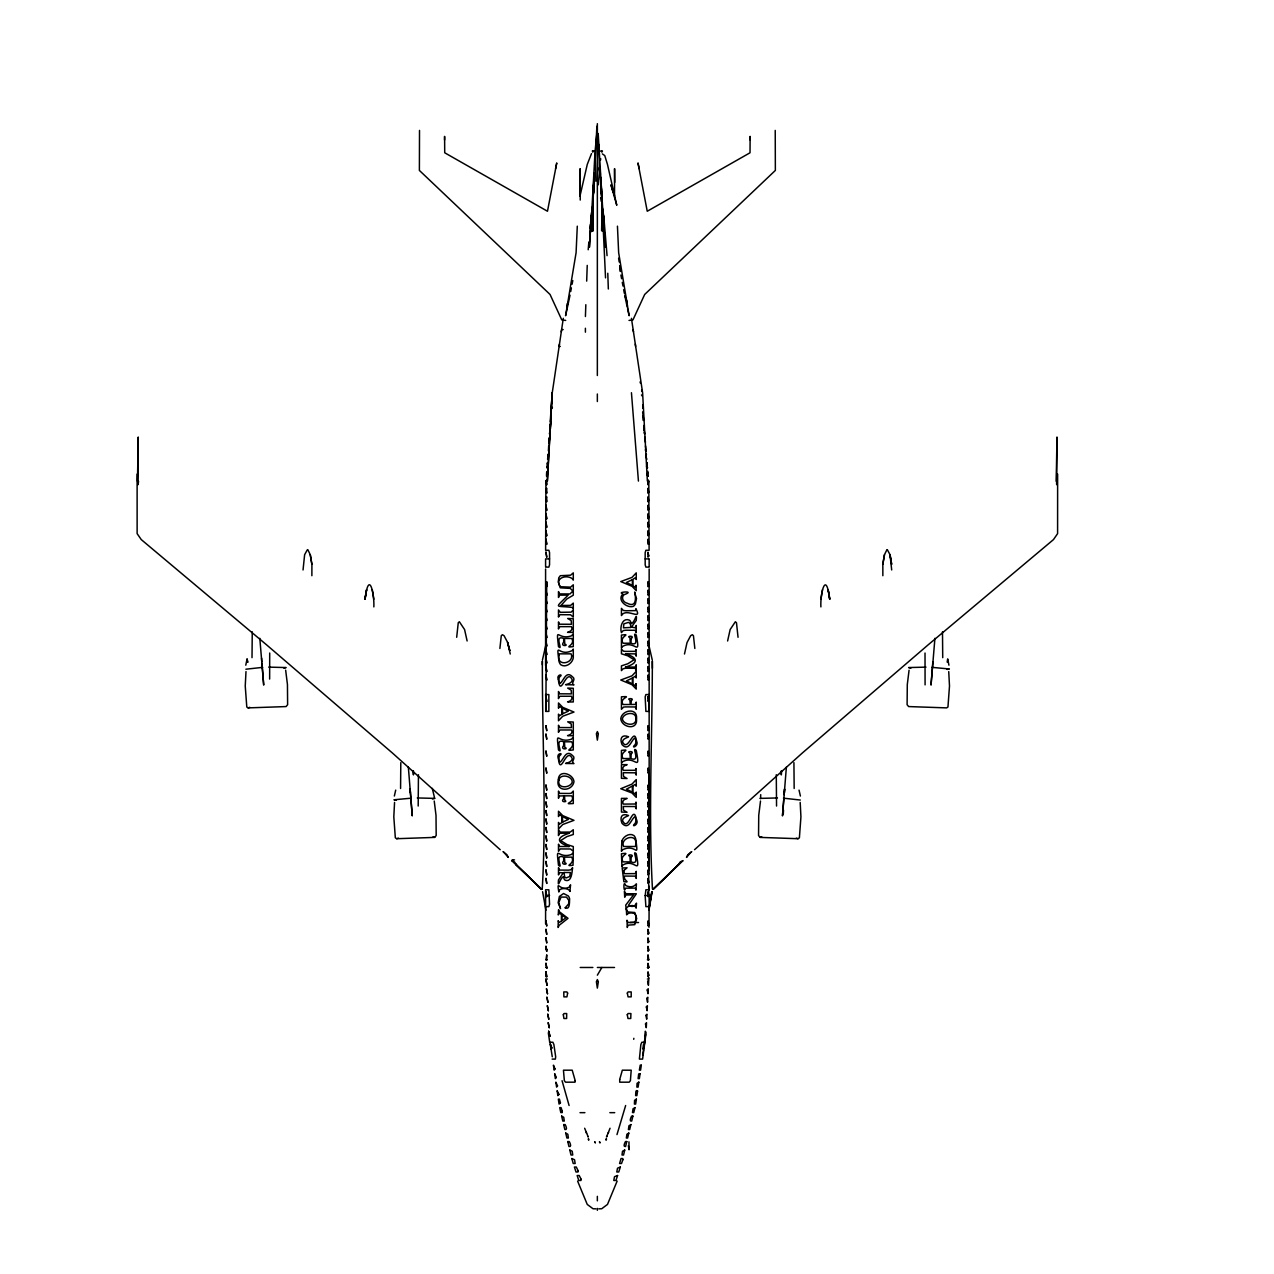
<?xml version="1.0" encoding="UTF-8"?>
<svg xmlns="http://www.w3.org/2000/svg" width="1274" height="1274" viewBox="0 0 1274 1274"><rect width="100%" height="100%" fill="white"/><g stroke="black" fill="none" stroke-linecap="round" stroke-linejoin="round"><path stroke-width="1.5" d="M649.151 889.793L645.886 889.793L645.17 895.877L645.886 906.626L649.151 906.626M648.832 975.199L647.988 976.76L647.988 971.807L648.864 975.199M311.875 575.705L311.907 564.223L310.267 554.7L307.782 549.635M373.839 606.902C374.492 593.987 368.966 568.698 364.985 599.242L366.609 589.687L365.049 599.242M545.591 923.793L545.606 889.793L548.855 889.793L549.556 904.317L548.855 906.626L545.591 906.626M545.845 711.402L546.737 581.677L546.737 586.629L545.909 582.855L545.973 581.677L545.766 665.538M577.297 226.167L576.087 252.714L565.592 315.729L570.019 295.186M594.353 176.99L594.241 178.44L594.114 177.086M594.241 176.608L594.305 175.701M603.016 223.667L603.271 230.785L601.615 230.785L601.822 221.501M601.981 228.683L601.806 227.393M614.514 196.132L614.578 168.63L614.705 182.341M648.705 889.793L648.864 771.726M776.551 806.028L776.28 774.735M891.689 569.972L890.032 554.7L887.437 549.922M925.083 684.871L925.02 653.021M545.925 481.078L545.622 550.272L548.855 550.272L549.556 552.582L549.556 564.796L548.855 567.105L545.591 567.105M592.76 202.869L592.92 198.155M592.983 199.094L593.222 191.434M593.286 193.919L593.222 192.39M593.716 185.685L593.477 190.447L594.321 173.137M593.429 187.389L593.493 185.781M593.557 184.619L594.225 179.188M137.465 481.269L138.261 437.014L137.863 484.55M413.461 770.929L413.445 774.911L413.142 770.945M601.917 222.297L601.71 195.4M602.172 229.177L602.506 226.087L602.236 226.947M601.822 223.555L601.949 226.899L602.204 224.654M602.108 222.377L602.204 220.115L602.443 222.727M602.124 218.539L602.22 217.249M602.045 216.994L602.252 216.691M602.14 214.701L601.917 212.392L601.917 213.491M602.061 212.869L602.172 210.513M602.379 224.367L602.395 220.959M602.395 220.529L602.491 218.73M602.602 230.785L602.586 220.959M602.729 230.785L602.761 224.065M602.984 230.785L602.65 215.879M1056.21 481.269L1056.99 437.014L1056.608 484.55M419.512 130.41L419.385 170.429L550.049 294.469L561.786 319.933L565.704 320.427M601.869 204.971L603.717 215.847L604.083 232.139L598.191 133.483M137.114 474.055L137.13 533.631L141.271 539.603L266.6 644.867L392.424 753.014L500.188 849.694M542.326 664.694L542.358 661.095C542.151 736.483 546.53 814.946 542.246 889.029M579.909 196.069L580.164 168.63L580.227 200.066M593.907 180.43C594.432 174.681 594.146 175.048 594.082 177.643L594.098 178.503L594.018 177.118M602.156 211.962L602.22 212.169M602.411 217.058L602.443 216.357M602.331 215.354L602.554 216.564M602.475 215.051L602.331 215.21M786.377 767.139L782.475 815.901L783.828 798.575M934.925 638.306L931.023 685.078L932.839 661.97M444.562 139.997L444.594 136.382L444.722 152.784L547.486 211.245L556.754 162.945L555.575 168.725M794.164 788.479L793.925 762.664M942.728 657.655L942.489 631.777M648.689 895.542L648.864 886.019M418.445 774.735L418.191 806.028M593.509 190.559L593.62 187.628M593.636 183.79L593.78 183.074M593.668 182.899L593.811 181.8M593.684 182.405L593.716 181.513M269.706 653.021L269.642 679.074M567.153 308.849L567.296 303.626M601.838 228.285L601.854 228.842M601.838 224.447L601.854 225.004M602.14 225.864L602.315 227.489M585.419 316.509L585.833 304.709M586.677 281.124L587.234 265.39M649.007 927.265L649.151 895.542L645.185 895.542M601.901 209.446L601.997 210.656M601.933 208.554C601.869 211.293 601.869 206.754 602.172 208.872M601.933 214.844L601.997 215.386M602.045 226.008L602.045 224.893M602.156 223.125L602.029 221.676M602.076 220.784L602.268 220.466M602.156 218.746L601.901 216.23L601.901 217.328M602.268 217.583L602.013 217.201M602.108 226.422L602.204 225.339M602.22 224.988L601.965 225.45M602.427 225.132L602.315 223.3M602.347 218.985L602.475 218.889M602.57 225.594L602.427 224.033M602.682 222.297L602.522 223.284M602.586 221.644L602.57 219.845M602.57 228.683L602.411 228.97M252.252 631.84L252.013 657.655M400.8 762.664L400.577 788.479M593.381 192.39L591.582 230.785L593.079 230.785L592.967 229.209M592.537 212.965L593.732 186.275M593.62 188.632L593.588 189.523M593.174 203.171L591.025 215.847L589.416 247.252L590.881 222.345M783.287 814.006L783.494 810.153M784.386 792.794L784.577 788.94L784.131 794.721M548.839 447.047L548.696 445.868L548.409 450.821M648.753 959.752L647.988 954.831L647.988 959.752M600.58 160.014L600.675 158.597M596.869 126.237L595.308 159.139L595.882 181.274M594.082 177.85L594.13 176.465M547.135 467.797L547.215 466.618M547.836 459.309L547.916 454.356M552.088 408.381L552.406 407.202M593.445 188.504L593.413 188.297M593.525 187.071L593.493 186.466M593.716 185.558L593.7 186.577M593.764 184.666L594.194 177.612M549.986 433.845L550.018 424.529M550.241 421.487L552.263 392.726L563.299 318.325M594.241 176.051L594.225 177.277L594.241 176.258M594.114 180.828L593.939 181.513M594.894 168.725L594.862 169.06M781.599 770.945L781.296 774.911L781.265 770.929M593.636 188.186L593.875 183.822M593.429 193.759L594.353 182.771M593.477 192.422L593.541 191.53M550.384 428.892L550.957 421.583M644.262 1045.333L643.561 1044.139L642.813 1049.091L643.88 1047.913M593.764 181.211L593.811 180.16M588.19 249.752L588.859 241.964M590.037 228.349L590.388 224.463M592.999 196.483L593.748 185.351M592.76 201.356L594.321 179.809M602.347 215.003L602.475 214.51M684.488 654.008L687.02 642.59L690.683 635.678L692.323 634.723L693.438 635.678L694.84 648.482M727.613 640.981L730.145 629.547L735.353 621.76L736.483 622.731L738.044 637.287M547.422 464.023L547.549 462.844M642.797 408.381L642.781 404.606M643.641 420.404L642.637 411.916M499.886 648.482L501.287 635.678L502.418 634.723L504.042 635.678L507.705 642.59L510.237 654.008M593.732 184.459L593.827 183.408M456.681 637.287L458.258 622.731L459.373 621.76L464.58 629.547L467.128 640.981M592.824 152.227L592.951 151.08M606.551 1139.02L606.042 1140.198L606.074 1138.845M245.993 671.605L245.245 686.017L246.79 707.038L248.143 707.882L280.535 706.767L286.093 706.56L287.621 704.713L287.446 684.536L285.663 670.204M394.558 802.413L393.809 816.841L395.338 837.862L396.708 838.706L429.099 837.591L434.641 837.384L436.186 835.537L436.011 815.36L434.227 801.028M138.133 484.55L138.532 481.269M545.877 976.664L545.877 975.199M648.689 979.005L648.864 977.556M1056.879 484.55L1057.261 481.269M633.719 1039.313L633.847 1038.326M559.429 344.107L559.111 346.417L560.257 346.417M561.261 331.893L561.643 329.584L563.172 329.584M643.927 430.071L644.103 428.892M645.456 442.333L644.803 437.38M645.52 445.868L645.934 450.821M646.061 455.471L646.221 454.356M646.937 462.844L647.351 467.797M642.733 1055.031L643.529 1049.792M601.997 218.125L601.981 219.224M601.949 222.52L601.885 220.068L601.869 221.166M602.076 222.584L602.427 220.752M602.618 224.144L602.618 225.259L602.379 223.683M602.411 227.871L602.22 229.527M598.318 184.81L599.401 172.691L599.067 144.503M947.171 662.13L947.681 658.865L948.939 665.203M651.762 891.704L649.071 908.426L651.858 891.641M593.573 184.985L593.668 186.243L593.652 184.125M820.902 606.902C820.122 594.018 825.823 568.968 829.756 599.242L828.116 589.687L829.692 599.242M882.85 575.705L882.834 564.223L884.475 554.7L886.959 549.635M820.886 599.242L822.494 589.687M648.96 910.273L652.129 891.704M882.834 564.223L884.475 554.7M644.278 1042.259L645.345 1036.176M760.546 798.655L760.721 794.642M546.753 959.752L546.737 954.831L545.973 959.752M644.819 1042.259L644.326 1044.537M760.514 801.028L758.731 815.36L758.556 835.537L760.084 837.384L765.642 837.591L798.034 838.706L799.387 837.862L800.932 816.841L800.183 802.413M909.063 670.204L907.295 684.536L907.104 704.713L908.649 706.56L914.191 706.767L946.598 707.882L947.952 707.038L949.496 686.017L948.732 671.605M570.72 291.523L571.405 287.86M572.106 284.213L572.79 280.551M245.786 665.203L247.06 658.865L247.809 662.273M394.351 796.027L395.704 790.119M645.759 1034.982L644.74 1036.176L645.329 1031.223L646.077 1032.752L642.606 1059.092L639.389 1059.092L640.854 1044.569L641.857 1042.259L645.026 1042.259M799.037 790.119L800.391 796.027M542.453 659.964L545.941 644.66M580.004 195.973L587.282 164.394L591.502 153.597M549.365 433.781L549.635 432.666M597.347 128.881L595.054 151.479L590.658 232.139L591.025 215.847M616.982 1134.593L625.645 1105.514M617.142 1181.078L607.491 1204.424L601.694 1208.755L598.796 1208.835M606.997 1136.312L606.488 1136.997L610.055 1128.254M608.176 1133.287L608.574 1132.267M307.241 549.922L304.629 554.7L303.037 569.972M597.347 975.199L601.869 967.476M678.039 865.38L683.071 860.603L680.189 861.941L678.039 865.38L652.973 889.443L679.09 864.011L653.307 889.172M694.537 849.694L802.317 753.014L928.125 644.867L1053.471 539.603L1057.595 533.631L1057.627 474.055M690.954 852.195L686.495 857.386L687.785 854.758L691.766 851.653M652.463 889.029C648.291 814.866 652.352 736.627 652.336 661.095L652.415 668.293M432.3 788.399L434.673 798.384L432.412 798.989M800.295 800.04L783.462 798.161M760.052 798.384L777.443 797.954M248.143 707.882L249.831 707.309M396.708 838.706L398.396 838.133M602.331 153.867L604.768 155.587L607.459 164.394L616.775 205.257L610.947 184.826L613.128 192.263M760.084 837.384L761.804 836.922M283.863 668.165L286.124 667.56L268.734 667.13M629.022 320.427L632.939 319.933L644.676 294.469L775.356 170.429L775.229 130.41M947.044 669.423L949.369 668.977L932.027 667.353M262.715 667.353L245.882 669.216M411.263 798.161L393.921 799.801L396.246 800.247M417.283 797.954L434.673 798.384M614.721 1112.664L609.848 1112.664M584.893 1112.664L580.004 1112.664M592.251 151.08L594.815 151.08M599.911 151.08L602.475 151.08M599.736 173.583L599.369 167.834L601.041 182.883M601.854 206.245L601.949 200.512M641.475 394.94L642.303 396.118M643.338 416.869L643.227 420.404M643.8 428.892L644.055 425.357M644.755 433.845L643.943 428.892M645.058 437.38L644.66 438.559M646.173 450.821L645.233 449.945M646.459 454.356L645.647 455.535L646.874 459.309M547.581 459.309L548.218 454.356M547.326 462.844L546.976 467.797M647.176 462.844L646.571 466.618L647.59 467.797M647.877 471.332L647.272 475.106L648.291 476.285M549.54 558.904L545.591 558.904L545.591 566.452M645.185 558.904L648.689 558.904M649.151 567.105L645.886 567.105L645.185 564.828L645.17 552.582L645.886 550.272L649.103 550.272L648.816 481.078L647.893 479.82L647.988 484.773L648.721 481.078M573.284 590.674L569.94 593.971L559.525 593.907L558.49 591.598L558.49 597.442L559.461 595.149L568.188 595.069C554.19 609.259 555.034 605.373 572.185 607.427L573.284 608.924L573.284 603.096L570.656 605.389L560.974 605.468L566.946 598.891L573.284 595.229L573.284 584.814L570.609 587.139L560.401 586.741C554.142 578.587 565.831 574.112 572.185 578.587L573.284 580.116L573.284 572.87L570.609 575.195L560.337 575.705L558.808 577.711L558.251 581.884L560.257 587.824L570.306 588.397L572.472 590.674M512.164 859.886L513.167 859.886M513.406 859.886L514.553 859.886M545.591 895.542L549.54 895.542M626.267 909.604C625.598 905.48 635.503 903.712 636.172 908.155C636.793 896.004 637.51 910.4 628.432 905.288L636.347 893.791L625.964 893.727L624.403 891.418L624.706 897.246L625.9 894.969L633.576 894.874L625.709 905.113C628.289 922.312 623.241 910.974 633.799 913.251A3.806 2.182 89.7 0 1 635.694 915.385L636.044 919.51L634.739 922.233L628.114 922.599L627.015 920.242L627.254 927.472L628.13 925.147L634.755 924.653L636.697 918.474L634.786 912.518L627.779 911.945L626.665 909.604M545.877 949.496L547.374 949.496M545.877 959.752L547.374 959.752M647.367 959.752L648.864 959.752M545.877 967.476L547.374 967.476M580.211 967.476L592.856 967.476M597.347 967.476L614.514 967.476M647.367 967.476L648.864 967.476M545.591 979.005L547.374 979.005M647.367 979.005L648.864 979.005M552.136 1059.092L555.384 1059.092L555.671 1056.767L553.887 1044.569L552.9 1042.259L549.699 1042.259L548.33 1032.752M630.025 922.503L638.561 922.535M595.913 1208.835L593.031 1208.755L587.25 1204.424L577.6 1181.078M926.007 667.13L908.617 667.56L910.878 668.165M432.921 836.922L434.641 837.384M796.346 838.133L798.034 838.706M502.975 851.653L506.956 854.758L508.246 857.386L503.787 852.195M516.687 865.38L541.753 889.443L515.636 864.011L516.687 865.38L514.553 861.941L511.654 860.603L541.434 889.172M587.728 1136.312L588.238 1136.997L584.655 1128.254M588.668 1138.876L588.731 1140.198L588.19 1139.02M586.167 1132.267L586.55 1133.287M624.706 295.186L627.127 301.906M642.733 415.69L643.099 416.869M644.15 432.666L644.517 433.845M562.057 1080.718L569.096 1105.514M649.199 646.571L652.256 659.964M247.14 659.295L247.554 662.13M625.072 296.89L627.222 307.13M639.166 168.725L637.987 162.945L647.24 211.245L750.02 152.784L750.131 136.382L750.179 139.997M627.572 308.849L629.149 315.729L618.654 252.714L617.444 226.167M549.97 1042.259L552.263 1056.767M620.916 275.073L621.601 278.719M622.285 282.382L622.986 286.045M623.671 289.692L624.371 293.354M600.627 197.725L601.248 201.356M542.581 891.704L545.925 910.273M633.098 329.584L633.481 331.893M602.236 207.901L602.331 208.888M635.312 344.107L635.615 346.417M310.267 554.7L311.843 564.223M372.247 589.687L373.823 599.242M618.623 258.176L619.196 261.966M619.769 265.74L620.645 271.41M631.442 318.325L642.606 392.726L647.367 481.078M628.958 1141.822L629.053 1149.753L628.337 1145.756M602.252 211.022L602.045 209.175M602.459 213.077L602.395 213.618M647.829 472.511L648.211 476.285M601.79 151.08L601.901 152.227M599.704 167.834L600.118 172.261M599.449 167.834L600.165 174.618M600.675 186.322L601.025 190.256M600.659 179.188L601.392 190.017M600.93 185.399L601.822 198.155M601.185 191.53L601.965 201.356M603.717 215.847L607.061 255.644M600.787 177.484L601.201 184.857M601.121 184.587L601.503 191.434M601.487 191.864L601.583 193.138M601.567 193.664L601.662 194.779M601.662 195.511L601.742 196.483M631.442 392.726L638.433 481.078M599.927 167.834L600.388 174.331M600.707 181.163L600.802 182.309M600.755 183.185L601.057 188.488M600.834 186.402L601.248 193.011M262.046 663.897L263.702 685.078L259.816 638.306M410.355 792.794L410.148 788.94L412.266 815.901L408.349 767.139M261.6 658.117L261.791 661.97M602.363 209.573L602.172 208.188M600.978 179.889L603.239 228.619M602.745 218.236L605.532 277.859M607.778 273.257L608.335 288.991M602.156 214.573L602.252 213.395L601.981 214.494M602.506 222.393L602.538 213.252M602.475 226.294L602.363 228.205L602.299 226.947M601.854 215.879L602.14 218.395M641.682 390.226L641.714 391.405M640.217 381.738L640.233 382.917M620.135 265.82L620.215 271.41M602.315 209.446L602.395 211.006M585.403 328.262L585.419 332.18M592.904 214.446L592.856 230.785M592.601 230.785L592.649 210.72M592.33 224.128L592.362 230.785M592.107 228.173L592.107 230.785M592.888 206.292L592.792 216.421M592.426 215.051L592.219 226.231M592.091 221.787L591.98 230.212M591.853 226.278L591.869 230.785M649.151 558.904L649.151 566.452M649.151 568.984L649.151 870.747M632.907 785.994L632.907 792.476L635.36 794.036L636.252 792.094L636.252 797.381L632.015 793.001L620.772 788.717L632.015 784.099L636.252 779.577L636.252 786.185L634.946 784.609L626.442 789.179L632.366 792.094L632.366 786.345M597.347 123.674L597.347 375.512M597.347 394L597.347 401.517M597.347 1196.334L597.347 1200.856M597.347 1208.373L597.347 1210.3M545.591 568.984L545.591 665.538M545.766 696.878L545.718 711.402L548.855 711.402L548.855 694.569L545.591 694.569L545.766 696.862M594.003 181.72L594.003 181.72M627.27 1014.725L627.986 1018.499L630.741 1018.499L630.917 1013.547L628.034 1013.547L627.27 1014.725M627.318 993.115L628.066 996.873L631.203 996.873L631.203 991.92L628.082 991.92L627.318 993.115M649.087 694.569L649.055 711.402L645.886 711.402L645.17 696.878L645.886 694.569L649.151 694.569M545.941 497.975L546.737 501.749L546.737 496.796L545.941 497.975M545.973 489.487L546.737 493.261L546.737 488.308L545.973 489.487M546.005 481.078L546.737 484.773L546.817 479.82L546.005 481.078M558.267 920.863L558.108 927.472L559.19 925.274L568.013 918.331L559.318 911.706L558.553 909.684L558.283 914.955L559.143 913.012L561.42 914.573L561.404 921.07L559.095 922.567L558.267 920.863M561.93 914.955L561.914 920.72L565.863 917.869L561.93 914.955M624.037 870.397L624.26 873.693L635.264 873.614L636.252 871.336L636.252 878.439L635.216 876.13L624.499 876.066C622.875 880.414 631.522 882.818 623.846 881.672L622.174 867.992L627.063 867.801L624.037 870.397M546.052 980.295L547.056 985.248L546.052 980.295M546.482 988.783L547.502 993.736L546.482 988.783M546.912 997.271L547.931 1002.224L546.912 997.271M547.342 1005.759L548.361 1010.712L547.342 1005.759M547.788 1014.247L548.791 1019.2L547.788 1014.247M548.218 1022.735L549.221 1027.688L548.218 1022.735M548.648 1031.223L549.986 1036.176L548.648 1031.223M593.811 179.953L593.811 179.953M602.076 208.41L602.092 209.525L602.076 208.41M563.952 872.499L564.685 876.799A3.758 2.644 -88.6 0 0 566.134 877.945L569.669 876.512L570.449 872.499L563.952 872.499M630.789 627.445L623.464 627.843L623.878 623.846L628.401 622.397A3.933 2.819 -90 0 1 630.614 625.12L630.789 627.445M563.283 872.881L558.49 879.92C557.63 889.905 559.859 877.945 563.506 876.671L563.968 878.503A4.316 3.026 -88.6 0 0 565.162 880.238C571.867 882.659 571.962 871.766 572.615 867.721L570.927 869.792L568.602 870.142L559.557 870.078L558.49 867.721L558.49 874.904L559.493 872.579L563.283 872.881M563.315 1014.725L563.92 1018.499L566.627 1018.499L566.691 1013.547L563.984 1013.547L563.315 1014.725M567.631 993.115L566.93 996.873L563.888 996.873L563.777 991.92L566.914 991.92L567.631 993.115M631.442 627.127L635.248 627.764L636.252 625.438L636.252 632.621L635.185 630.28L625.805 630.216L623.241 630.55L621.441 632.621C619.658 627.541 622.269 617.189 629.356 620.12A4.475 3.201 -90 0 1 630.646 621.839L631.171 623.671C634.993 622.747 637.016 610.214 636.252 620.422L631.442 627.127M635.949 889.841C636.857 876.209 637.701 890.797 625.773 885.573C622.875 878.168 623.862 895.288 625.438 888.185L635.185 888.105L635.949 889.841M648.721 500.571L647.988 501.749L647.988 496.796L648.721 500.571M648.721 492.082L647.988 493.261L647.988 488.308L648.721 492.082M648.721 517.547L647.988 518.725L647.988 513.772L648.721 517.547M648.721 509.059L647.988 510.237L647.988 505.284L648.721 509.059M648.721 534.523L647.988 535.701L647.988 530.748L648.721 534.523M648.721 526.035L647.988 527.213L647.988 522.26L648.721 526.035M648.721 543.775L647.988 544.189L647.988 539.236L648.721 543.775M569.94 891.386L570.561 884.809L569.319 887.038C559.27 892.246 556.611 878.152 558.808 891.991C558.283 887.309 569.175 887.739 569.94 891.386M561.627 1116.104L562.805 1121.056L564.286 1121.056L563.745 1117.282L561.627 1116.104M563.665 1124.592L564.86 1129.544C567.806 1130.181 565.99 1126.041 565.13 1124.592L563.665 1124.592M565.704 1133.08L566.898 1138.032L568.379 1138.032L567.838 1134.258L565.704 1133.08M567.758 1141.568L568.952 1146.52C571.994 1147.189 570.067 1142.985 569.239 1141.568L567.758 1141.568M569.797 1150.056L570.991 1155.008L572.743 1155.008L572.217 1151.234L569.797 1150.056M571.851 1158.544L573.22 1163.496L575.163 1163.496L574.558 1159.722L571.851 1158.544M551.897 1047.913L551.085 1049.091L550.368 1044.139L551.897 1047.913M602.029 229.017L602.029 230.116L602.029 229.017M598.35 733.713L597.347 740.13L596.391 733.713L597.347 731.594L598.35 733.713M598.35 981.713L597.347 988.114L596.391 981.713L597.347 979.579L598.35 981.713M565.194 907.836C569.94 910.098 569.367 902.884 569.605 898.743A7.31 5.335 -82.8 0 0 568.315 895.972L563.57 893.52L559.382 896.482L558.155 902.788L560.512 908.601L558.745 902.597L561.086 897.071L566.532 897.103L568.968 900.654A5.367 3.918 -82.8 0 1 568.475 904.094L565.194 907.836M602.029 210.449L602.029 211.548L602.029 210.449M559.047 655.298C556.133 667.21 575.004 663.42 571.118 653.849L559.206 653.849L559.047 655.298M635.742 843.866L635.535 846.493L623.623 846.493C619.737 837.862 637.159 832.718 635.742 843.866M558.331 679.313C560.48 699.41 566.325 667.162 572.201 679.759C572.137 685.81 556.133 684.504 573.969 684.839C570.019 683.804 576.469 679.361 572.663 676.94C565.783 669.79 563.586 681.526 559.843 683.533L558.952 681.797A5.144 3.058 -90 0 1 559.573 676.988C564.398 673.612 555.878 674.328 558.331 679.313M558.331 758.046C560.337 778.016 566.357 745.943 572.201 758.492C572.137 764.543 556.133 763.237 573.969 763.572C570.019 762.537 576.469 758.094 572.663 755.673C565.783 748.507 563.586 760.26 559.843 762.266L558.952 760.53A5.144 3.058 -90 0 1 559.573 755.721C564.398 752.345 555.878 753.061 558.331 758.046M636.474 740.942C639.628 746.421 629.818 749.271 635.153 744.621A5.144 3.058 -90 0 0 635.79 739.812L634.898 738.076C631.14 740.083 628.958 751.835 622.078 744.669C619.514 738.777 621.601 733.92 628.544 736.77C626.888 738.028 622.652 738.506 622.524 741.866C627.891 753.221 634.07 725.384 636.474 740.942M636.474 819.66C639.628 825.138 629.818 828.004 635.153 823.354A5.144 3.058 -90 0 0 635.79 818.545L634.898 816.809C631.14 818.816 628.958 830.568 622.078 823.402C619.514 817.494 621.601 812.653 628.544 815.503C626.888 816.761 622.652 817.239 622.524 820.599C628.512 833.276 633.098 802.509 636.474 819.66M645.488 1023.914L646.268 1027.688L646.523 1022.735L645.488 1023.914M645.918 1015.426L646.698 1019.2L646.953 1014.247L645.918 1015.426M646.348 1006.938L647.128 1010.712L647.383 1005.759L646.348 1006.938M646.794 998.45L647.574 1002.224L647.813 997.271L646.794 998.45M647.224 989.962L648.004 993.736L648.259 988.783L647.224 989.962M647.654 981.474L648.434 985.248L648.689 980.295L647.654 981.474M552.136 392.726L547.374 481.078L552.263 392.726M547.438 472.511C546.18 483.754 546.259 467.255 547.438 472.511M549.301 438.559C548.409 451.585 550.113 432.316 549.301 438.559M563.697 642.144C559.429 646.985 569.717 645.743 564.796 644.071L564.446 638.465L571.66 638.465C576.294 645.297 561.977 648.02 573.284 646.603L573.284 633.704L571.596 635.774C557.439 640.981 556.037 624.403 558.49 646.603C563.745 651.635 553.378 634.341 563.697 638.465L563.697 642.144M558.346 779.768C555.13 792.141 572.408 791.934 573.969 781.631C573.348 773.859 558.569 769.002 558.346 779.768M563.697 745.481C559.429 750.322 569.717 749.08 564.796 747.392L564.446 741.802L571.66 741.802C576.294 748.634 561.977 751.357 573.284 749.94L573.284 737.025L571.596 739.111C557.439 744.319 556.037 727.741 558.49 749.94C563.745 754.972 553.378 737.678 563.697 741.802L563.697 745.481M563.697 860.81C559.429 865.635 569.717 864.409 564.796 862.721L564.446 857.131L571.66 857.131C576.039 863.899 562.614 866.527 573.013 865.269L573.284 852.354L571.596 854.424C557.439 859.631 556.037 843.069 558.49 865.269C563.745 870.301 553.378 852.991 563.697 857.131L563.697 860.81M631.092 638.624L631.028 643.227C641.363 647.351 630.996 630.057 636.252 635.073C640.711 658.483 634.866 639.102 622.476 646.507L621.441 647.988L621.441 635.073C632.764 633.672 618.447 636.395 623.082 643.227L630.296 643.227L629.929 637.621C625.231 635.901 635.726 635.344 631.092 638.624M631.092 753.953L631.028 758.54C641.363 762.68 630.996 745.37 636.252 750.402C640.711 773.812 634.866 754.431 622.476 761.836L621.441 763.317L621.441 750.402C632.764 749.001 618.447 751.708 623.082 758.54L630.296 758.54L629.929 752.95C625.231 751.23 635.726 750.657 631.092 753.953M636.474 718.918C638.003 730.846 621.601 727.661 620.772 718.711C621.903 709.761 638.003 707.229 636.474 718.918M631.092 857.291L631.028 861.877C641.363 866.001 630.996 848.707 636.252 853.739C640.663 877.452 634.946 857.498 622.699 865.173L621.951 866.654L621.441 853.739C632.764 852.338 618.447 855.045 623.082 861.877L630.296 861.877L629.929 856.287C625.231 854.551 635.726 853.994 631.092 857.291M648.816 555.926L647.988 557.12L647.988 552.168L648.816 555.926M558.84 780.357C557.072 788.829 569.589 788.335 572.169 782.523C573.22 775.946 559.652 773.015 558.84 780.357M636.474 598.669L635.439 603.86A8.408 5 -90 0 1 633.146 606.408C626.856 608.335 616.743 600.165 622.827 593.971L622.413 593.397C616.52 592.171 636.267 590.403 624.053 594.687C620.629 597.458 623.368 602.602 627.222 603.239C642.558 611.074 630.503 578.683 636.474 598.669M635.949 718.934C636.363 726.865 623.4 725.145 622.365 718.95C623.257 712.628 636.602 710.749 635.949 718.934M545.973 505.284L546.737 510.237L545.973 505.284M545.973 513.772L546.737 518.725L545.973 513.772M545.973 522.26L546.737 527.213L545.973 522.26M545.973 530.748L546.737 535.701L545.973 530.748M545.973 539.236L546.737 544.189L545.973 539.236M545.973 552.168L546.737 557.12L545.973 552.168M545.973 590.165L546.737 595.117L545.973 590.165M545.973 598.653L546.737 603.605L546.005 598.653M545.973 607.141L546.737 612.093L545.989 607.141M545.973 615.661L546.737 620.581L545.989 615.629M545.973 624.117L546.737 629.069L545.973 624.117M545.973 632.605L546.737 637.557L545.973 632.605M545.973 641.093L546.737 646.045L545.973 641.093M545.973 649.581L546.737 654.533L545.973 649.581M545.973 658.069L546.737 663.021L545.973 658.069M545.973 666.557L546.737 671.509L545.973 666.557M545.973 675.045L546.737 679.998L545.973 675.045M545.973 696.464L546.737 701.417L545.973 696.464M545.973 725.654L546.737 730.607L545.973 725.654M545.973 734.143L546.737 739.095L545.973 734.143M545.973 751.119L546.737 756.071L545.973 751.119M545.973 768.095L546.737 773.047L545.973 768.095M545.973 785.071L546.737 790.023L545.973 785.071M545.973 793.559L546.737 798.511L545.973 793.559M545.973 802.047L546.737 806.999L545.973 802.047M545.973 810.535L546.737 815.487L545.973 810.535M545.973 819.023L546.737 823.975L545.973 819.023M545.973 827.511L546.737 832.463L545.973 827.511M545.973 835.999L546.737 840.951L545.973 835.999M545.973 844.487L546.737 849.439L545.973 844.487M545.973 852.975L546.737 857.928L545.973 852.975M545.973 861.463L546.737 866.416L545.973 861.463M545.973 869.951L546.737 874.904L545.973 869.951M545.973 878.439L546.737 883.392L545.973 878.439M545.973 891.689L546.737 896.641L545.973 891.689M545.973 920.879L546.737 925.832L545.973 920.879M545.973 929.367L546.737 934.32L545.973 929.367M545.973 937.855L546.737 942.808L545.973 937.855M545.973 946.343L546.737 951.296L545.973 946.343M545.973 963.319L546.737 968.272L545.973 963.319M545.973 971.807L546.753 976.76L545.973 971.807M648.832 585.451L647.988 586.629L647.988 581.677L648.832 585.451M648.832 593.939L647.988 595.117L647.988 590.165L648.832 593.939M648.832 602.427L647.988 603.605L647.988 598.653L648.832 602.427M648.832 610.915L647.988 612.093L647.988 607.141L648.832 610.915M648.832 619.403L647.988 620.581L647.988 615.629L648.832 619.403M648.832 627.891L647.988 629.069L647.988 624.117L648.832 627.891M648.832 636.379L647.988 637.557L647.988 632.605L648.832 636.379M648.832 644.867L647.988 646.045L647.988 641.093L648.832 644.867M648.832 653.355L647.988 654.533L647.988 649.581L648.832 653.355M648.832 661.843L647.988 663.021L647.988 658.069L648.832 661.843M648.832 670.331L647.988 671.509L647.988 666.557L648.832 670.331M648.832 678.819L647.988 679.998L647.988 675.045L648.832 678.819M648.832 700.222L647.988 701.417L647.988 696.464L648.832 700.222M648.832 729.413L647.988 730.607L647.988 725.654L648.832 729.413M648.832 737.901L647.988 739.095L647.988 734.143L648.832 737.901M648.832 754.877L647.988 756.071L647.988 751.119L648.832 754.877M648.832 771.853L647.988 773.047L647.988 768.095L648.832 771.853M648.832 788.829L647.988 790.023L647.988 785.071L648.832 788.829M648.832 797.317L647.988 798.511L647.988 793.559L648.832 797.317M648.832 805.805L647.988 806.999L647.988 802.047L648.832 805.805M648.832 814.293L647.988 815.487L647.988 810.535L648.832 814.293M648.832 822.781L647.988 823.975L647.988 819.023L648.832 822.781M648.832 831.269L647.988 832.463L647.988 827.511L648.832 831.269M648.832 839.757L647.988 840.951L647.988 835.999L648.832 839.757M648.832 848.245L647.988 849.439L647.988 844.487L648.832 848.245M648.832 856.733L647.988 857.928L647.988 852.975L648.832 856.733M648.832 865.221L647.988 866.416L647.988 861.463L648.832 865.221M648.832 873.709L647.988 874.904L647.988 869.951L648.832 873.709M648.832 882.197L647.988 883.392L647.988 878.439L648.832 882.197M648.832 895.463L647.988 896.641L647.988 891.689L648.832 895.463M648.832 924.637L647.988 925.832L647.988 920.879L648.832 924.637M648.832 933.125L647.988 934.32L647.988 929.367L648.832 933.125M648.832 941.613L647.988 942.808L647.988 937.855L648.832 941.613M648.832 950.101L647.988 951.296L647.988 946.343L648.832 950.101M648.832 967.077L647.988 968.272L647.988 963.319L648.832 967.077M563.634 798.878C559.477 802.652 568.682 802.142 564.86 800.422L564.478 795.836L571.66 795.836C576.326 802.684 560.783 804.34 573.284 803.528L573.284 791.058L571.134 793.304L568.937 793.463L559.525 793.384L558.49 791.058L558.49 798.257L559.254 795.995L563.634 795.836L563.634 798.878M631.156 700.732L631.108 704.522L635.487 704.363L636.252 702.101L636.252 709.284L635.216 706.959L625.805 706.895L623.607 707.054L621.441 709.284L621.441 696.814C633.942 696.018 618.416 697.658 623.082 704.522L630.264 704.522L629.882 699.92C625.407 698.343 635.615 697.754 631.156 700.732M555.002 1068.934L554.142 1070.128L553.426 1065.175L555.002 1068.934M556.26 1077.422L555.368 1078.616L554.652 1073.664L556.26 1077.422M557.518 1085.91L556.595 1087.104L555.878 1082.152L557.518 1085.91M562.312 1111.374L562.232 1112.568L560.799 1112.568L559.732 1107.616L561.038 1107.616L562.312 1111.374M558.808 615.915L558.49 617.094L558.49 609.928L560.241 612.316L571.134 612.157L573.284 609.928L573.284 617.094L570.545 614.769L560.241 614.689L558.808 615.915M635.981 608.972L635.487 610.612L625.805 610.772L623.304 610.469L621.441 608.367L621.441 615.549C626.235 607.029 642.733 621.537 635.981 608.972M636.379 1099.128L635.662 1104.08L634.404 1104.08L634.579 1100.306L636.363 1099.128M637.573 1091.07L636.889 1095.592L635.63 1095.592L635.822 1091.818L636.347 1090.64L637.573 1091.07M558.84 707.245L558.49 708.248L558.49 702.977L562.726 707.341L573.969 712.055L562.726 716.243L558.49 720.766L558.49 714.157L559.366 715.861L561.818 714.348L561.818 707.866L559.382 706.306L558.84 707.245M558.84 815.535L558.49 816.523L558.49 811.251L562.726 815.615L573.969 820.329L562.726 824.517L558.49 829.04L558.49 822.431L559.366 824.135L561.818 822.638L561.818 816.14L559.382 814.596L558.84 815.535M635.981 585.387L635.36 587.33L632.907 585.769L632.907 579.288L635.376 577.775L636.252 579.479L636.252 572.87L632.015 577.393L620.772 581.581L632.015 586.295L636.252 590.674L635.981 585.387M635.981 683.819L635.36 685.762L632.907 684.202L632.907 677.72L635.376 676.207L636.252 677.911L636.252 671.302L632.015 675.825L620.772 680.013L632.015 684.727L636.252 689.091L635.981 683.819M638.847 1082.152L638.131 1087.104L636.873 1087.104L637.048 1083.33L638.847 1082.152M640.074 1073.664L639.357 1078.616L638.099 1078.616L638.688 1073.934L640.074 1073.664M641.3 1065.175L640.583 1070.128L639.357 1070.128L640.233 1065.175L641.3 1065.175M558.84 627.588L558.49 629.006L558.49 621.903L559.525 624.212L571.437 624.276L571.214 620.597L567.678 618.479L573.284 618.686L573.284 632.366C559.875 632.318 574.733 633.194 571.437 626.649L560.21 626.649L558.84 627.588M558.84 697.181L558.49 698.614L558.49 691.511L559.525 693.804L571.437 693.884L571.214 690.189L567.678 688.087L573.284 688.279L573.284 701.958C559.875 701.91 574.733 702.802 571.437 696.257L560.21 696.257L558.84 697.181M558.84 730.91L558.49 732.343L558.49 725.24L559.525 727.55L571.437 727.613L571.214 723.935L567.678 721.817L573.284 722.024L573.284 735.703C559.875 735.655 574.733 736.531 571.437 729.986L560.21 729.986L558.84 730.91M558.84 834.136L558.49 835.585L558.49 829.756L560.21 832.129L570.274 832.065L573.284 829.756L573.284 834.502L566.946 836.572L560.656 840.569L566.946 844.503L573.284 846.557L573.284 851.303L570.529 848.994L560.21 848.93L558.49 851.303L558.49 844.184L559.525 846.493L569.335 846.557C556.165 842.56 556.181 837.209 569.335 833.212L560.21 833.212L558.84 834.136M635.981 649.629L635.264 651.332L625.709 651.412L623.368 651.141L621.441 649.039L621.441 653.785L627.795 655.839L634.086 659.773L627.795 663.77L621.441 665.856L621.441 670.602L623.177 668.723L625.709 668.229L635.216 668.293L636.252 670.602L636.252 664.757L635.264 667.05L625.391 667.13C638.561 663.133 638.561 657.782 625.391 653.785L635.216 653.865L636.252 656.158L635.981 649.629M635.981 768.588L635.264 770.276L623.289 770.356C620.008 763.811 634.85 764.687 621.441 764.655L621.441 778.334L627.063 778.525L623.527 776.423L623.289 772.729L635.216 772.808L636.252 775.102L635.981 768.588M635.981 802.317L635.264 804.005L623.289 804.101C620.008 797.54 634.85 798.432 621.441 798.384L621.441 812.064L627.063 812.271L623.527 810.153L623.289 806.474L635.216 806.538L636.252 808.847L635.981 802.317M617.572 1175.52L615.963 1180.472L613.781 1180.472L614.514 1176.698L617.572 1175.52M620.342 1167.032L618.734 1171.984L616.775 1171.984L617.508 1168.21L620.342 1167.032M573.284 655.887C574.16 662.034 566.118 668.436 560.783 664.757A7.389 4.395 -90 0 1 558.872 660.808C556.324 639.803 558.251 657.559 572.233 650.536L573.284 649.071L573.284 655.887M621.823 841.143L621.441 851.271L622.508 849.822C636.474 842.799 638.417 860.539 635.853 839.534A7.389 4.395 -90 0 0 633.958 835.601C629.69 832.432 623.161 836.556 621.823 841.143M558.952 1094.398L557.837 1095.592L557.12 1090.64L558.952 1094.398M560.449 1102.886L559.063 1104.08L558.346 1099.128L559.413 1099.128L560.449 1102.886M575.195 1080.718L575.004 1082.183L565.545 1082.183L564.35 1080.718L563.458 1070.192L572.217 1070.192L575.195 1080.686M619.69 1079.556L619.737 1082.183L629.181 1082.183L630.391 1080.718L631.219 1070.192L622.333 1070.192L619.69 1079.556M578.141 1170.79L577.966 1171.984L576.007 1171.984L574.399 1167.032L576.31 1167.032L578.141 1170.79M581.135 1179.278L580.96 1180.472L578.778 1180.472L577.154 1175.52L579.208 1175.52L581.135 1179.278M624.722 1150.056L623.559 1155.008L621.999 1155.008L622.508 1151.234L624.722 1150.056M626.776 1141.568L625.582 1146.52C622.779 1146.982 624.722 1142.921 625.502 1141.568L626.776 1141.568M628.815 1133.08L627.62 1138.032L626.346 1138.032L626.888 1134.258L628.815 1133.08M630.869 1124.592L629.674 1129.544L628.401 1129.544L628.942 1125.77L630.869 1124.592M632.907 1116.104L631.713 1121.056C628.83 1121.709 631.028 1117.298 631.633 1116.104L632.907 1116.104M634.962 1107.616L633.767 1112.568L632.493 1112.568L633.035 1108.794L634.962 1107.616M622.859 1159.722L621.521 1163.496L619.578 1163.496L621.027 1158.544L622.795 1158.544L622.859 1159.722M595.245 1142.73L594.751 1141.854L595.245 1142.73M599.974 1142.73L599.497 1141.854L599.974 1142.73M632.366 579.638L626.442 582.473L632.366 585.387L632.366 579.638M562.726 713.759L562.36 708.248L568.3 711.163L562.726 713.759M632.366 678.055L626.442 680.905L632.366 683.819L632.366 678.055M562.726 822.033L562.36 816.523L568.3 819.453L562.726 822.033M509.759 650.457L507.562 642.59L509.759 650.457M891.641 564.223L890.032 554.7L891.641 564.223M604.624 235.786L603.653 224.113L605.309 247.252L604.624 235.786"/></g></svg>
